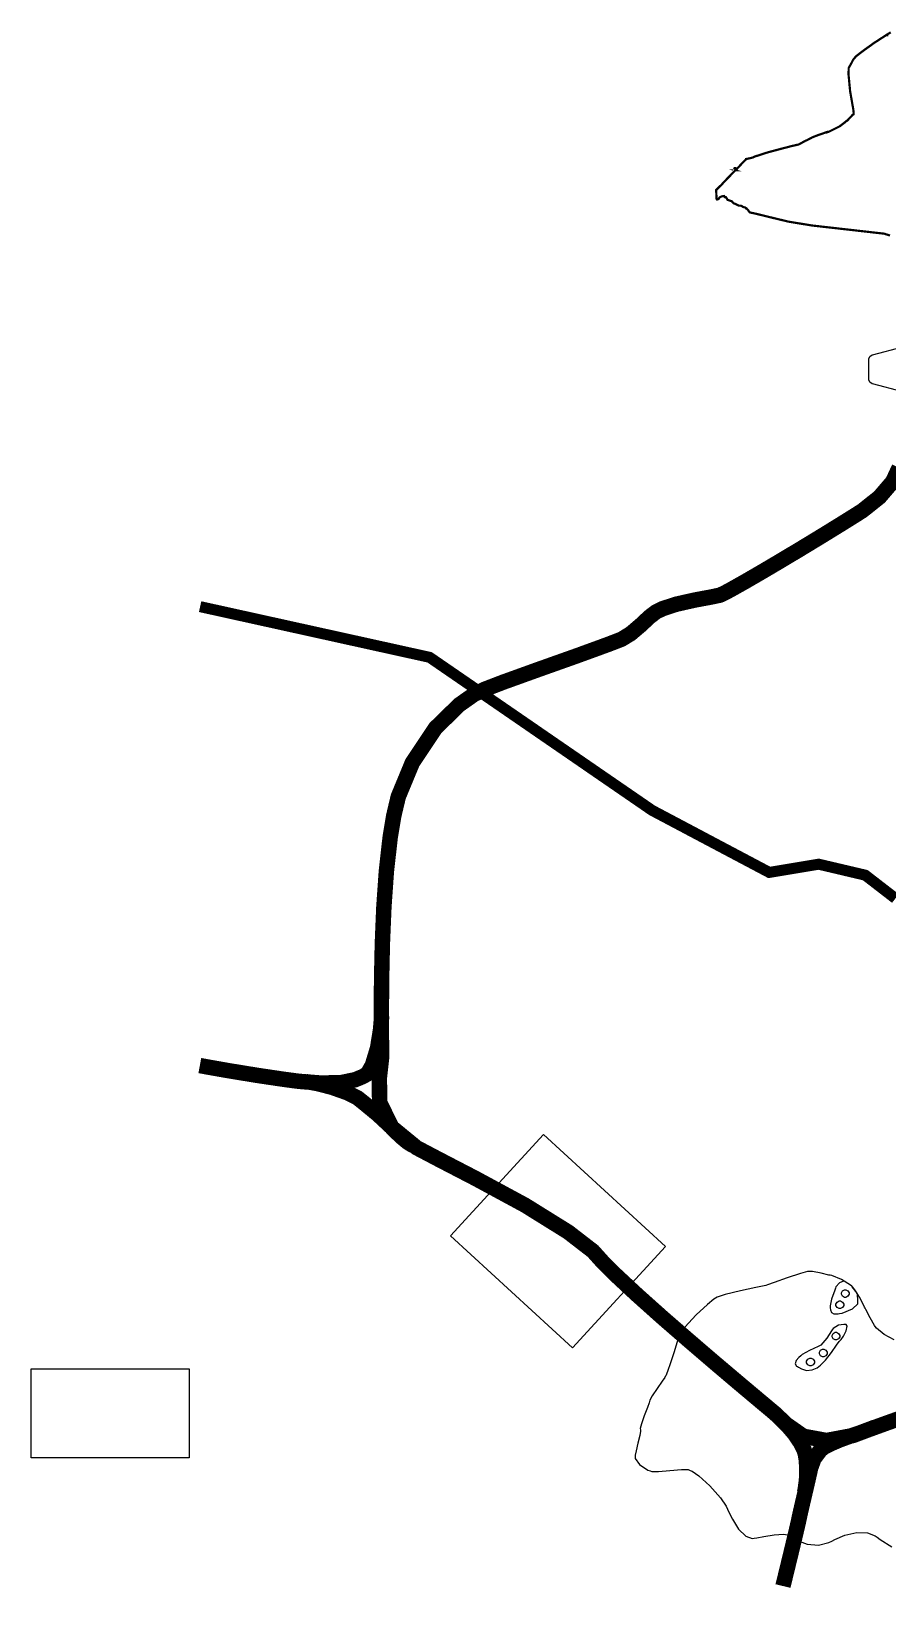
# Model space of a CAD drawing. Extents: x 21 to 210, y 114 to 262.
# Drawn here: x 21 to 89.5, y 114.1 to 239.1 of the extents above; entities that cross this region are included whole.
import ezdxf

# ---------------------------------------------------------------- set-up
doc = ezdxf.new("R2010")
doc.units = 0
for name, color, linetype in [('C00-46-85', 154, 'CONTINUOUS'), ('C38-72-A8', 145, 'CONTINUOUS'), ('C50-54-56', 251, 'CONTINUOUS'), ('C60-89-B6', 163, 'CONTINUOUS'), ('CFF-FF-FF-WHITE', 7, 'CONTINUOUS')]:
    doc.layers.add(name, color=color, linetype=linetype)

msp = doc.modelspace()

# ---------------------------------------------------------------- linework, layer by layer
at = {"layer": 'C00-46-85'}
msp.add_lwpolyline([(90.7327, 210.287), (88.3144, 210.925), (88.3144, 210.925), (88.2745, 210.936), (88.1091, 211.069), (88.0251, 211.245), (88.0251, 211.303), (88.0262, 212.874), (88.0262, 212.933), (88.1119, 213.108), (88.277, 213.24), (88.3172, 213.25), (90.7369, 213.888)], dxfattribs=at)
for points in [[(86.0104, 137.249), (86.0104, 137.195), (85.9194, 137.032), (85.7553, 136.941), (85.7017, 136.941), (85.6463, 136.941), (85.4826, 137.032), (85.393, 137.195), (85.393, 137.249), (85.393, 137.304), (85.4826, 137.468), (85.6463, 137.557), (85.7017, 137.557), (85.7553, 137.557), (85.9194, 137.468), (86.0104, 137.304), (86.0104, 137.249)], [(86.4387, 138.151), (86.4387, 138.097), (86.348, 137.933), (86.184, 137.842), (86.13, 137.842), (86.075, 137.842), (85.9123, 137.933), (85.8227, 138.097), (85.8227, 138.151), (85.8227, 138.206), (85.9123, 138.369), (86.075, 138.458), (86.13, 138.458), (86.184, 138.458), (86.348, 138.369), (86.4387, 138.206), (86.4387, 138.151)], [(85.6933, 134.745), (85.6933, 134.691), (85.6022, 134.528), (85.4396, 134.437), (85.386, 134.437), (85.3309, 134.437), (85.1669, 134.528), (85.0773, 134.691), (85.0773, 134.745), (85.0773, 134.8), (85.1669, 134.964), (85.3309, 135.053), (85.386, 135.053), (85.4396, 135.053), (85.6022, 134.964), (85.6933, 134.8), (85.6933, 134.745)], [(83.6648, 132.671), (83.6648, 132.617), (83.5738, 132.453), (83.4101, 132.362), (83.3561, 132.362), (83.3011, 132.362), (83.137, 132.453), (83.0474, 132.617), (83.0474, 132.671), (83.0474, 132.726), (83.137, 132.888), (83.3011, 132.978), (83.3561, 132.978), (83.4101, 132.978), (83.5738, 132.888), (83.6648, 132.726), (83.6648, 132.671)], [(84.679, 133.391), (84.679, 133.338), (84.588, 133.175), (84.4243, 133.084), (84.3703, 133.084), (84.3153, 133.084), (84.1527, 133.175), (84.0631, 133.338), (84.0631, 133.391), (84.0631, 133.446), (84.1527, 133.61), (84.3153, 133.7), (84.3703, 133.7), (84.4243, 133.7), (84.588, 133.61), (84.679, 133.446), (84.679, 133.391)]]:
    msp.add_lwpolyline(points, close=True, dxfattribs=at)
at = {"layer": 'C38-72-A8'}
for points in [[(86.6581, 138.73), (86.6221, 138.762), (86.137, 139.098), (86.0792, 139.131), (86.0076, 139.128), (85.6629, 139.014), (85.3944, 138.69), (85.3613, 138.581), (85.3073, 138.407), (85.0441, 137.69), (84.9175, 137.159), (84.9313, 137.077), (84.9408, 137.018), (84.9574, 136.837), (85.0251, 136.63), (85.2318, 136.513), (85.5719, 136.521), (85.6823, 136.542), (85.8834, 136.581), (86.7089, 136.918), (87.1319, 137.32), (87.1319, 137.454), (87.1319, 137.619), (87.1153, 138.048), (87.1142, 138.114), (87.0754, 138.179), (86.6937, 138.698), (86.6581, 138.73)], [(85.0925, 135.253), (85.0417, 135.173), (84.6667, 134.571), (84.1788, 134.02), (84.0726, 133.966), (83.9653, 133.912), (83.2679, 133.591), (82.6766, 133.269), (82.6244, 133.215), (82.5747, 133.165), (82.4219, 133.021), (82.2219, 132.78), (82.1408, 132.529), (82.2484, 132.337), (82.3034, 132.303), (82.3845, 132.252), (82.6463, 132.115), (83.0393, 132.001), (83.494, 132.039), (83.9004, 132.219), (84.019, 132.303), (84.1678, 132.41), (84.5577, 132.811), (85.0388, 133.43), (85.4371, 134.009), (85.6548, 134.314), (85.7359, 134.395), (85.809, 134.469), (85.991, 134.732), (86.2115, 135.161), (86.3011, 135.527), (86.1977, 135.683), (86.1646, 135.683), (86.0199, 135.683), (85.5885, 135.629), (85.1588, 135.36), (85.0925, 135.253)]]:
    msp.add_lwpolyline(points, close=True, dxfattribs=at)
at = {"layer": 'C50-54-56'}
for points, const_width in [([(90.449, 204.217), (89.9294, 203.102), (88.8654, 201.863), (87.5097, 200.784), (87.026, 200.475), (86.7033, 200.272), (85.7292, 199.664), (84.2215, 198.735), (82.5997, 197.75), (80.9667, 196.771), (79.4191, 195.858), (78.0602, 195.07), (76.9909, 194.469), (76.4826, 194.196), (76.309, 194.115), (76.116, 194.026), (75.4352, 193.879), (74.1317, 193.638), (72.6391, 193.303), (71.5423, 192.948), (71.2004, 192.781), (71.0046, 192.685), (70.4755, 192.28), (69.7727, 191.62), (68.9804, 190.947), (68.2502, 190.5), (67.9884, 190.398), (67.1876, 190.089), (64.7693, 189.206), (61.5597, 188.065), (58.7887, 187.065), (57.325, 186.502), (56.8826, 186.291), (56.4526, 186.089), (55.2676, 185.254), (53.3467, 183.377), (51.5137, 180.624), (50.3865, 177.903), (50.1632, 176.959), (50.0285, 176.39), (49.7388, 174.653), (49.4372, 171.97), (49.2347, 169.083), (49.1134, 166.158), (49.0527, 163.365), (49.0333, 160.871), (49.0375, 158.845), (49.0432, 157.803), (49.0432, 157.455), (49.0432, 156.952), (48.8749, 155.441), (48.8915, 153.443), (49.8697, 151.446), (51.8502, 149.82), (52.59, 149.43), (53.5824, 148.907), (56.5725, 147.355), (60.5222, 145.219), (63.9794, 143.067), (65.9486, 141.545), (66.4944, 140.939), (66.7893, 140.611), (67.7333, 139.675), (69.4503, 138.073), (71.4735, 136.263), (73.6328, 134.384), (75.7562, 132.563), (77.6746, 130.938), (79.2166, 129.642), (79.9634, 129.016), (80.2128, 128.807), (80.5339, 128.536), (81.4532, 127.664), (82.7899, 126.731), (84.6335, 126.392), (86.7392, 126.787), (87.3979, 127.033), (87.8692, 127.211), (89.2912, 127.729), (91.5127, 128.524)], 1.2347), ([(90.1485, 169.758), (87.7355, 171.622), (84.008, 172.5), (80.0587, 171.841), (70.6893, 176.805), (52.8959, 189.048), (34.5364, 193.105)], 0.8819), ([(49.0375, 160.434), (49.0432, 160.15), (48.9701, 159.272), (48.7303, 157.787), (48.3154, 156.418), (47.9185, 155.72), (47.7203, 155.607), (47.534, 155.503), (46.9403, 155.258), (45.8403, 155.029), (44.2158, 154.988), (42.449, 155.127), (41.8648, 155.204), (41.1854, 155.295), (39.1513, 155.597), (36.7979, 155.981), (35.1414, 156.274), (34.5143, 156.39), (34.5143, 156.39)], 1.2347), ([(43.0265, 155.093), (43.2167, 155.076), (43.8697, 154.958), (45.0688, 154.657), (46.3296, 154.208), (47.1318, 153.802), (47.3618, 153.618), (47.6345, 153.4), (48.7521, 152.477), (49.8023, 151.496), (50.0433, 151.249), (50.1908, 151.098), (50.6525, 150.658), (51.0769, 150.304), (51.3761, 150.104), (51.5497, 150.008), (51.6075, 149.976)], 1.2347), ([(81.1156, 127.969), (81.2299, 127.865), (81.558, 127.532), (82.0759, 126.924), (82.5581, 126.21), (82.8368, 125.654), (82.8971, 125.458), (82.9374, 125.326), (83.009, 124.912), (83.0668, 124.15), (83.0351, 123.232), (82.9345, 122.469), (82.8809, 122.218)], 1.2347), ([(88.5126, 127.46), (88.5126, 127.46), (88.3433, 127.395), (87.9408, 127.24), (87.4586, 127.059), (87.1555, 126.95), (87.0536, 126.917), (86.9474, 126.884), (86.5297, 126.744), (85.7483, 126.46), (84.9327, 126.111), (84.4462, 125.858), (84.3058, 125.747), (84.1527, 125.629), (83.6291, 124.925), (83.3494, 124.152), (83.3205, 123.999), (83.2901, 123.847), (83.1564, 123.255), (82.8985, 122.148), (82.6311, 121.001), (82.4812, 120.34), (82.4399, 120.132), (82.4149, 120.015), (82.3352, 119.662), (82.1669, 118.94), (81.9573, 118.063), (81.733, 117.129), (81.5149, 116.233), (81.3304, 115.474), (81.2024, 114.948), (81.1541, 114.749), (81.1541, 114.749)], 1.2347)]:
    msp.add_lwpolyline(points, dxfattribs=dict(at, const_width=const_width))
at = {"layer": 'C60-89-B6'}
msp.add_lwpolyline([(90.0536, 134.455), (89.25, 134.886), (88.6382, 135.392), (88.5335, 135.516), (88.5335, 135.516), (88.4798, 135.58), (88.1228, 136.209), (87.7768, 136.885), (87.7302, 136.97), (87.6819, 137.057), (87.5344, 137.342), (87.2656, 137.851), (86.9597, 138.359), (86.7463, 138.651), (86.6592, 138.73), (86.5628, 138.817), (85.8255, 139.27), (85.0526, 139.59), (84.9383, 139.609), (84.8222, 139.628), (84.201, 139.791), (83.5187, 139.915), (83.2926, 139.915), (83.1081, 139.915), (82.5581, 139.758), (81.5026, 139.404), (80.4623, 139.028), (79.9084, 138.835), (79.7747, 138.806), (79.6396, 138.778), (78.9905, 138.644), (77.7515, 138.376), (76.5196, 138.064), (75.8818, 137.86), (75.7576, 137.773), (75.6338, 137.688), (75.1293, 137.286), (74.2047, 136.455), (73.3005, 135.45), (72.8183, 134.716), (72.7371, 134.445), (72.6652, 134.209), (72.4461, 133.496), (72.1678, 132.616), (71.924, 131.913), (71.7903, 131.578), (71.7434, 131.501), (71.695, 131.425), (71.4802, 131.126), (71.0819, 130.565), (70.6988, 129.974), (70.5086, 129.628), (70.4797, 129.512), (70.4508, 129.398), (70.3132, 129.026), (70.0595, 128.37), (69.8348, 127.722), (69.7452, 127.361), (69.7547, 127.255), (69.7632, 127.15), (69.7039, 126.803), (69.5579, 126.184), (69.4034, 125.567), (69.3332, 125.228), (69.3332, 125.113), (69.3332, 124.952), (69.6817, 124.468), (70.3573, 124.024), (70.5196, 123.965), (70.6741, 123.912), (71.1976, 123.908), (72.1099, 123.986), (73.0306, 124.063), (73.5693, 124.059), (73.732, 124.004), (73.9027, 123.948), (74.4224, 123.57), (75.3085, 122.757), (76.1503, 121.794), (76.6078, 121.145), (76.714, 120.906), (76.805, 120.7), (77.1081, 120.09), (77.5988, 119.311), (78.183, 118.746), (78.6956, 118.556), (78.8568, 118.573), (79.0512, 118.597), (79.6325, 118.705), (80.4527, 118.852), (81.201, 118.897), (81.6515, 118.809), (81.7633, 118.726), (81.8928, 118.631), (82.3143, 118.382), (83.0778, 118.091), (84.0052, 118.022), (84.8141, 118.219), (85.0526, 118.345), (85.3048, 118.478), (86.0986, 118.812), (87.055, 119.043), (87.9189, 119), (88.5183, 118.772), (88.6866, 118.65), (88.9247, 118.478), (89.8673, 117.89)], dxfattribs=at)
at = {"layer": 'CFF-FF-FF-WHITE'}
for points, const_width in [([(89.7696, 239.05), (89.4842, 238.879), (89.4842, 238.822), (89.3988, 238.822), (88.4315, 238.195), (88.1172, 237.968), (87.7189, 237.684), (87.3774, 237.428), (87.0081, 237.143), (86.808, 236.915), (86.7791, 236.859), (86.7516, 236.83), (86.6373, 236.602), (86.4097, 236.204), (86.4097, 236.061), (86.3907, 235.748), (86.5244, 234.334), (86.771, 232.927), (86.808, 232.617), (86.808, 232.503), (86.7516, 232.475), (86.2954, 231.991), (86.239, 231.962), (86.0683, 231.821), (85.8407, 231.65), (85.6975, 231.535), (84.8431, 231.108), (84.6737, 231.051), (84.6737, 231.079), (84.2754, 230.937), (84.0176, 230.852), (83.5064, 230.653), (83.0778, 230.425), (82.9359, 230.368), (82.4248, 230.084), (81.7975, 229.941), (81.4846, 229.856), (81.1431, 229.77), (80.2887, 229.543), (79.7761, 229.401), (79.1778, 229.201), (78.8928, 229.117), (78.7231, 229.03), (78.6088, 229.003), (78.4945, 228.974), (78.2105, 228.917), (78.2105, 228.888), (78.1375, 228.838), (77.8633, 228.554), (77.5959, 228.261), (77.5271, 228.205), (77.4707, 228.119), (77.3836, 228.148), (77.3546, 228.177), (77.2996, 228.177), (77.2996, 228.148), (77.2707, 228.148), (77.2418, 228.092), (77.2418, 228.063), (77.2707, 228.063), (77.2707, 228.034), (77.3546, 228.006), (77.3271, 228.006), (77.2996, 227.977), (77.2213, 227.887), (76.3764, 227.018), (76.302, 226.924), (75.8183, 226.441), (75.8183, 226.241), (75.8472, 225.701), (75.8747, 225.672), (75.9601, 225.701), (76.0458, 225.757), (76.0748, 225.843), (76.1891, 225.899), (76.273, 225.928), (76.4452, 225.957), (76.5016, 225.872), (76.5874, 225.872), (76.7292, 225.643), (77.071, 225.53), (77.1853, 225.387), (77.3271, 225.33), (77.6125, 225.188), (77.7833, 225.188), (77.9833, 225.074), (78.0962, 225.045), (78.1237, 225.045), (78.1526, 225.017), (78.2105, 224.988), (78.2105, 224.961), (78.2669, 224.932), (78.3237, 224.875), (78.4945, 224.646), (79.0071, 224.534), (80.1744, 224.248), (81.5979, 223.906), (82.623, 223.737), (83.5064, 223.594), (89.2859, 222.939), (89.3424, 222.91), (89.7117, 222.797)], 0.1764), ([(90.449, 204.217), (89.9294, 203.102), (88.8654, 201.863), (87.5097, 200.784), (87.026, 200.475), (86.7033, 200.272), (85.7292, 199.664), (84.2215, 198.735), (82.5997, 197.75), (80.9667, 196.771), (79.4191, 195.858), (78.0602, 195.07), (76.9909, 194.469), (76.4826, 194.196), (76.309, 194.115), (76.116, 194.026), (75.4352, 193.879), (74.1317, 193.638), (72.6391, 193.303), (71.5423, 192.948), (71.2004, 192.781), (71.0046, 192.685), (70.4755, 192.28), (69.7727, 191.62), (68.9804, 190.947), (68.2502, 190.5), (67.9884, 190.398), (67.1876, 190.089), (64.7693, 189.206), (61.5597, 188.065), (58.7887, 187.065), (57.325, 186.502), (56.8826, 186.291), (56.4526, 186.089), (55.2676, 185.254), (53.3467, 183.377), (51.5137, 180.624), (50.3865, 177.903), (50.1632, 176.959), (50.0285, 176.39), (49.7388, 174.653), (49.4372, 171.97), (49.2347, 169.083), (49.1134, 166.158), (49.0527, 163.365), (49.0333, 160.871), (49.0375, 158.845), (49.0432, 157.803), (49.0432, 157.455), (49.0432, 156.952), (48.8749, 155.441), (48.8915, 153.443), (49.8697, 151.446), (51.8502, 149.82), (52.59, 149.43), (53.5824, 148.907), (56.5725, 147.355), (60.5222, 145.219), (63.9794, 143.067), (65.9486, 141.545), (66.4944, 140.939), (66.7893, 140.611), (67.7333, 139.675), (69.4503, 138.073), (71.4735, 136.263), (73.6328, 134.384), (75.7562, 132.563), (77.6746, 130.938), (79.2166, 129.642), (79.9634, 129.016), (80.2128, 128.807), (80.5339, 128.536), (81.4532, 127.664), (82.7899, 126.731), (84.6335, 126.392), (86.7392, 126.787), (87.3979, 127.033), (87.8692, 127.211), (89.2912, 127.729), (91.5127, 128.524)], 0.8819), ([(90.1485, 169.758), (87.7355, 171.622), (84.008, 172.5), (80.0587, 171.841), (70.6893, 176.805), (52.8959, 189.048), (34.5364, 193.105)], 0.5292), ([(49.0375, 160.434), (49.0432, 160.15), (48.9701, 159.272), (48.7303, 157.787), (48.3154, 156.418), (47.9185, 155.72), (47.7203, 155.607), (47.534, 155.503), (46.9403, 155.258), (45.8403, 155.029), (44.2158, 154.988), (42.449, 155.127), (41.8648, 155.204), (41.1854, 155.295), (39.1513, 155.597), (36.7979, 155.981), (35.1414, 156.274), (34.5143, 156.39), (34.5143, 156.39)], 0.8819), ([(43.0265, 155.093), (43.2167, 155.076), (43.8697, 154.958), (45.0688, 154.657), (46.3296, 154.208), (47.1318, 153.802), (47.3618, 153.618), (47.6345, 153.4), (48.7521, 152.477), (49.8023, 151.496), (50.0433, 151.249), (50.1908, 151.098), (50.6525, 150.658), (51.0769, 150.304), (51.3761, 150.104), (51.5497, 150.008), (51.6075, 149.976)], 0.8819), ([(81.1156, 127.969), (81.2299, 127.865), (81.558, 127.532), (82.0759, 126.924), (82.5581, 126.21), (82.8368, 125.654), (82.8971, 125.458), (82.9374, 125.326), (83.009, 124.912), (83.0668, 124.15), (83.0351, 123.232), (82.9345, 122.469), (82.8809, 122.218)], 0.8819), ([(88.5126, 127.46), (88.5126, 127.46), (88.3433, 127.395), (87.9408, 127.24), (87.4586, 127.059), (87.1555, 126.95), (87.0536, 126.917), (86.9474, 126.884), (86.5297, 126.744), (85.7483, 126.46), (84.9327, 126.111), (84.4462, 125.858), (84.3058, 125.747), (84.1527, 125.629), (83.6291, 124.925), (83.3494, 124.152), (83.3205, 123.999), (83.2901, 123.847), (83.1564, 123.255), (82.8985, 122.148), (82.6311, 121.001), (82.4812, 120.34), (82.4399, 120.132), (82.4149, 120.015), (82.3352, 119.662), (82.1669, 118.94), (81.9573, 118.063), (81.733, 117.129), (81.5149, 116.233), (81.3304, 115.474), (81.2024, 114.948), (81.1541, 114.749), (81.1541, 114.749)], 0.8819)]:
    msp.add_lwpolyline(points, dxfattribs=dict(at, const_width=const_width))
for points in [[(64.3132, 133.812), (54.5578, 142.762), (61.995, 150.868), (71.7504, 141.917), (64.3132, 133.812)], [(21.0316, 132.135), (33.6517, 132.135), (33.6517, 125.003), (21.0316, 125.003), (21.0316, 132.135)]]:
    msp.add_lwpolyline(points, close=True, dxfattribs=at)

doc.saveas('drawing.dxf')
